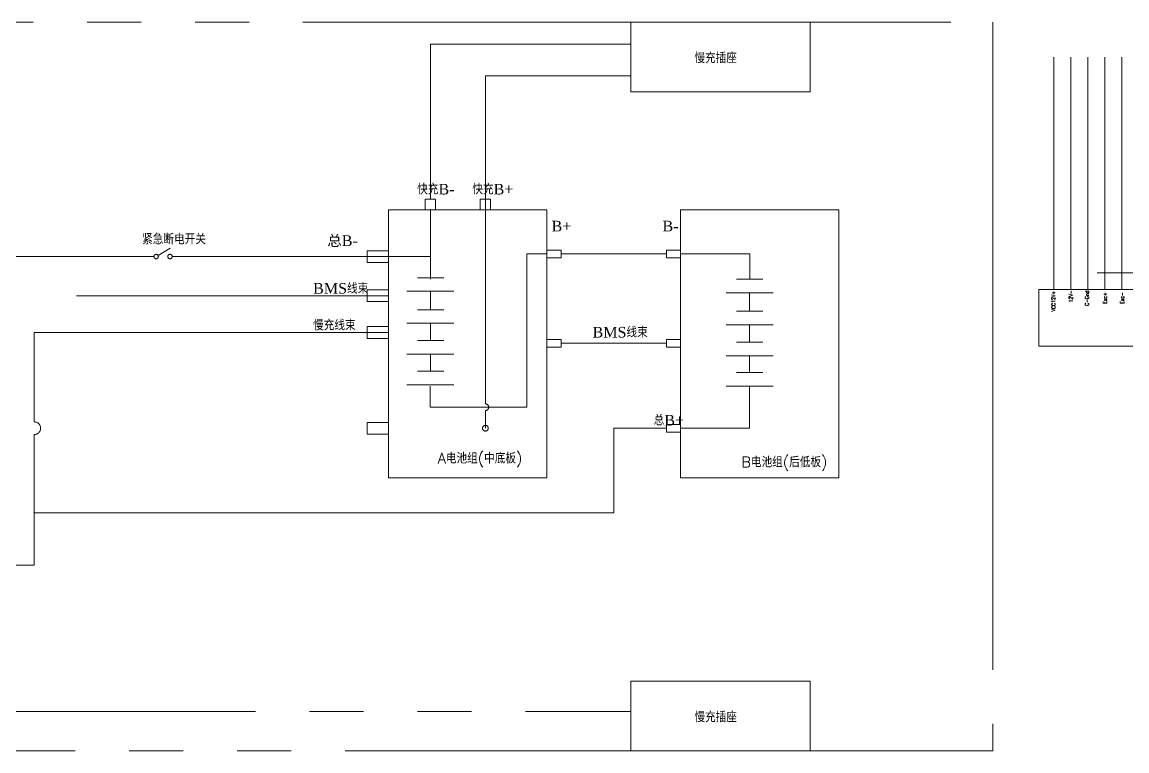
# Model space of a CAD drawing. Extents: x -5608 to -3197, y -2048 to 96.
# Drawn here: x -5308 to -4788, y -1311 to -967 of the extents above; entities that cross this region are included whole.
import ezdxf

# ---------------------------------------------------------------- set-up
doc = ezdxf.new("R2010")
doc.units = 0
doc.header["$LTSCALE"] = 25.4
doc.header["$MEASUREMENT"] = 0
doc.linetypes.add('PHANTOM', pattern=[17, 12, -1, 1, -1, 1, -1])
doc.layers.get('0').update_dxf_attribs({"linetype": 'CONTINUOUS'})
for name, color, linetype, lineweight in [('0Filament', 7, 'CONTINUOUS', 20), ('5PHANTOM', 6, 'PHANTOM', 20), ('高配原理图图层', 7, 'CONTINUOUS', 20)]:
    doc.layers.add(name, color=color, linetype=linetype, lineweight=lineweight)
doc.styles.add('样式 1', font='txt.shx', dxfattribs={"width": 0.7, "bigfont": 'gbcbig.shx'})

msp = doc.modelspace()

# ---------------------------------------------------------------- hatches: boundary and pattern name
at = {"layer": '0Filament', "ltscale": 0.1}
msp.add_hatch(color=0, dxfattribs=at).paths.add_polyline_path([(-5302.9, -1198.5, 1), (-5302.1, -1198.5, 1)])

# ---------------------------------------------------------------- linework, layer by layer
at = {"layer": '0Filament', "color": 7, "linetype": 'Continuous'}
msp.add_lwpolyline([(-4717.72, -1120.09), (-4829.88, -1120.09), (-4829.88, -1093.41), (-4717.72, -1093.41)], dxfattribs=at)
at = {"layer": '5PHANTOM', "color": 1, "linetype": 'PHANTOM'}
for p, q in [((-5116.11, -1050.83), (-5116.11, -977.9)), ((-5116.11, -977.9), (-5021.81, -977.9)), ((-4822.74, -1093.41), (-4822.74, -984.03)), ((-4814.74, -1093.41), (-4814.74, -984.03)), ((-4806.74, -1093.41), (-4806.74, -984.03)), ((-4798.74, -1093.41), (-4798.74, -984.03)), ((-4790.74, -1093.41), (-4790.74, -984.03)), ((-5021.81, -992.83), (-5090.25, -992.83)), ((-5090.25, -992.83), (-5090.25, -1050.83)), ((-5090.25, -1050.83), (-5090.25, -1147.18)), ((-5116.11, -1077.83), (-5116.11, -1055.83)), ((-5244.27, -1077.29), (-5238.58, -1073.9)), ((-5246.21, -1077.83), (-5317.67, -1077.83)), ((-5135.8, -1077.83), (-5237.62, -1077.83)), ((-5135.8, -1077.83), (-5116.11, -1077.83)), ((-5116.11, -1077.83), (-5116.11, -1088.51)), ((-5061.36, -1076.61), (-5070.79, -1076.61)), ((-5070.79, -1076.61), (-5070.79, -1148.74)), ((-5054.67, -1076.61), (-5005.07, -1076.61)), ((-4998.38, -1076.61), (-4965.86, -1076.61)), ((-4965.86, -1076.61), (-4965.86, -1088.51)), ((-4802.46, -1085.57), (-4739.3, -1085.57)), ((-5109.82, -1087.81), (-5122.26, -1087.81)), ((-4959.64, -1088.51), (-4972.09, -1088.51)), ((-5135.8, -1096.3), (-5282.69, -1096.3)), ((-5105.05, -1094.19), (-5127.17, -1094.19)), ((-5116.11, -1102.84), (-5116.11, -1094.19)), ((-4954.87, -1094.9), (-4977, -1094.9)), ((-4965.94, -1103.54), (-4965.94, -1094.9)), ((-5109.82, -1102.84), (-5122.26, -1102.84)), ((-4959.64, -1103.54), (-4972.09, -1103.54)), ((-5105.05, -1109.22), (-5127.17, -1109.22)), ((-5116.11, -1117.42), (-5116.11, -1109.22)), ((-4954.87, -1109.93), (-4977, -1109.93)), ((-4965.94, -1118.12), (-4965.94, -1109.93)), ((-5135.8, -1113.59), (-5302.5, -1113.59)), ((-5302.5, -1113.59), (-5302.5, -1155.65)), ((-5109.82, -1117.42), (-5122.26, -1117.42)), ((-5054.67, -1118.63), (-5005.07, -1118.63)), ((-5054.67, -1118.63), (-5005.07, -1118.63)), ((-4959.64, -1118.12), (-4972.09, -1118.12)), ((-5105.05, -1123.81), (-5127.17, -1123.81)), ((-5116.11, -1131.75), (-5116.11, -1123.81)), ((-4954.87, -1124.51), (-4977, -1124.51)), ((-4965.94, -1132.45), (-4965.94, -1124.51)), ((-5109.82, -1131.75), (-5122.26, -1131.75)), ((-4959.64, -1132.45), (-4972.09, -1132.45)), ((-5105.05, -1138.14), (-5127.17, -1138.14)), ((-5116.18, -1138.84), (-5116.18, -1148.74)), ((-4954.87, -1138.84), (-4977, -1138.84)), ((-4965.94, -1138.84), (-4965.94, -1158.63)), ((-5070.79, -1148.74), (-5116.18, -1148.74)), ((-5090.25, -1150.29), (-5090.25, -1158.63)), ((-5005.07, -1158.63), (-5029.87, -1158.63)), ((-5029.87, -1158.63), (-5029.87, -1198.5)), ((-4998.38, -1158.63), (-4965.94, -1158.63)), ((-5302.5, -1161.61), (-5302.5, -1223.16)), ((-5029.87, -1198.5), (-5302.5, -1198.5)), ((-5302.5, -1223.16), (-5384.78, -1223.16)), ((-5503.22, -1291.9), (-5021.81, -1291.9))]:
    msp.add_line(p, q, dxfattribs=at)
for points in [[(-5607.88, -967.49), (-4851.45, -967.49), (-4851.45, -1310.5), (-5607.88, -1310.5)], [(-5021.81, -967.49), (-4937.41, -967.49), (-4937.41, -1000.31), (-5021.81, -1000.31)], [(-5118.56, -1055.83), (-5113.66, -1055.83), (-5113.66, -1050.83), (-5118.56, -1050.83)], [(-5092.7, -1055.83), (-5087.79, -1055.83), (-5087.79, -1050.83), (-5092.7, -1050.83)], [(-5135.8, -1055.83), (-5061.36, -1055.83), (-5061.36, -1182.01), (-5135.8, -1182.01)], [(-4998.38, -1055.83), (-4923.94, -1055.83), (-4923.94, -1182.01), (-4998.38, -1182.01)], [(-5135.8, -1080.59), (-5145.91, -1080.59), (-5145.91, -1075.07), (-5135.8, -1075.07)], [(-5054.67, -1078.42), (-5061.36, -1078.42), (-5061.36, -1074.8), (-5054.67, -1074.8)], [(-4998.38, -1078.42), (-5005.07, -1078.42), (-5005.07, -1074.8), (-4998.38, -1074.8)], [(-5135.8, -1099.06), (-5145.91, -1099.06), (-5145.91, -1093.54), (-5135.8, -1093.54)], [(-5135.8, -1116.35), (-5145.91, -1116.35), (-5145.91, -1110.83), (-5135.8, -1110.83)], [(-5054.67, -1120.44), (-5061.36, -1120.44), (-5061.36, -1116.83), (-5054.67, -1116.83)], [(-4998.38, -1120.44), (-5005.07, -1120.44), (-5005.07, -1116.83), (-4998.38, -1116.83)], [(-5135.8, -1161.39), (-5145.91, -1161.39), (-5145.91, -1155.87), (-5135.8, -1155.87)], [(-4998.38, -1160.44), (-5005.07, -1160.44), (-5005.07, -1156.82), (-4998.38, -1156.82)], [(-5021.81, -1277.68), (-4937.41, -1277.68), (-4937.41, -1310.5), (-5021.81, -1310.5)]]:
    msp.add_lwpolyline(points, close=True, dxfattribs=at)
for centre, radius in [((-5245.17, -1077.83), 1.05), ((-5238.66, -1077.83), 1.05), ((-5090.25, -1158.63), 1.36)]:
    msp.add_circle(centre, radius, dxfattribs=at)
for centre, radius in [((-5090.25, -1148.74), 1.56), ((-5302.5, -1158.63), 2.98)]:
    msp.add_arc(centre, radius, 270, 90, dxfattribs=at)

# ---------------------------------------------------------------- texts
at = {"color": 0, "lineweight": 0, "char_height": 5, "attachment_point": 1}
for s, insert in [('{\\Ftxt,hztxt|c134;慢充插座}', (-4991.9, -981.81)), ('{\\Ftxt,hztxt|c134;快充\\fTimes New Roman|b0|i0|c186|p18;B-}', (-5122.33, -1043.62)), ('{\\Ftxt,hztxt|c134;快充\\fTimes New Roman|b0|i0|c186|p18;B+}', (-5096.38, -1043.62)), ('{\\fTimes New Roman|b0|i0|c186|p18;B+}', (-5059.12, -1061)), ('{\\fTimes New Roman|b0|i0|c186|p18;B-}', (-5006.92, -1061)), ('{\\Ftxt,hztxt|c134;紧急断电开关}', (-5251.75, -1067.11)), ('{\\fSimSun|b0|i0|c134|p2;总\\fTimes New Roman|b0|i0|c186|p18;B-}', (-5164.64, -1067.86)), ('{\\fTimes New Roman|b0|i0|c186|p18;BMS\\Ftxt,hztxt|c134;线束}', (-5171.32, -1090.29)), ('{\\Ftxt,hztxt|c134;慢充线束}', (-5171.32, -1107.58)), ('{\\fTimes New Roman|b0|i0|c186|p18;BMS\\Ftxt,hztxt|c134;线束}', (-5039.84, -1110.95)), ('{\\Ftxt,hztxt|c134;总\\fTimes New Roman|b0|i0|c186|p18;B+}', (-5011.08, -1152.34)), ('{\\Ftxt,hztxt|c134;A电池组(中底板)}', (-5112.7, -1170.25)), ('{\\Ftxt,hztxt|c134;B电池组(后低板)}', (-4969.81, -1172.03)), ('{\\Ftxt,hztxt|c134;慢充插座}', (-4991.9, -1292.01))]:
    msp.add_mtext(s, dxfattribs=dict(at, insert=insert))
at = {"layer": '高配原理图图层', "lineweight": 0, "style": '样式 1', "width": 0.75}
for s, p in [('VCC12V+', (-4822.09, -1103.7)), ('12V-', (-4813.9, -1099.38)), ('C-Gnd', (-4806.29, -1101.05)), ('Exc+', (-4797.79, -1100.1)), ('Exc-', (-4789.75, -1100.1))]:
    msp.add_text(s, height=1.8, rotation=90, dxfattribs=at).set_placement(p)

doc.saveas('drawing.dxf')
